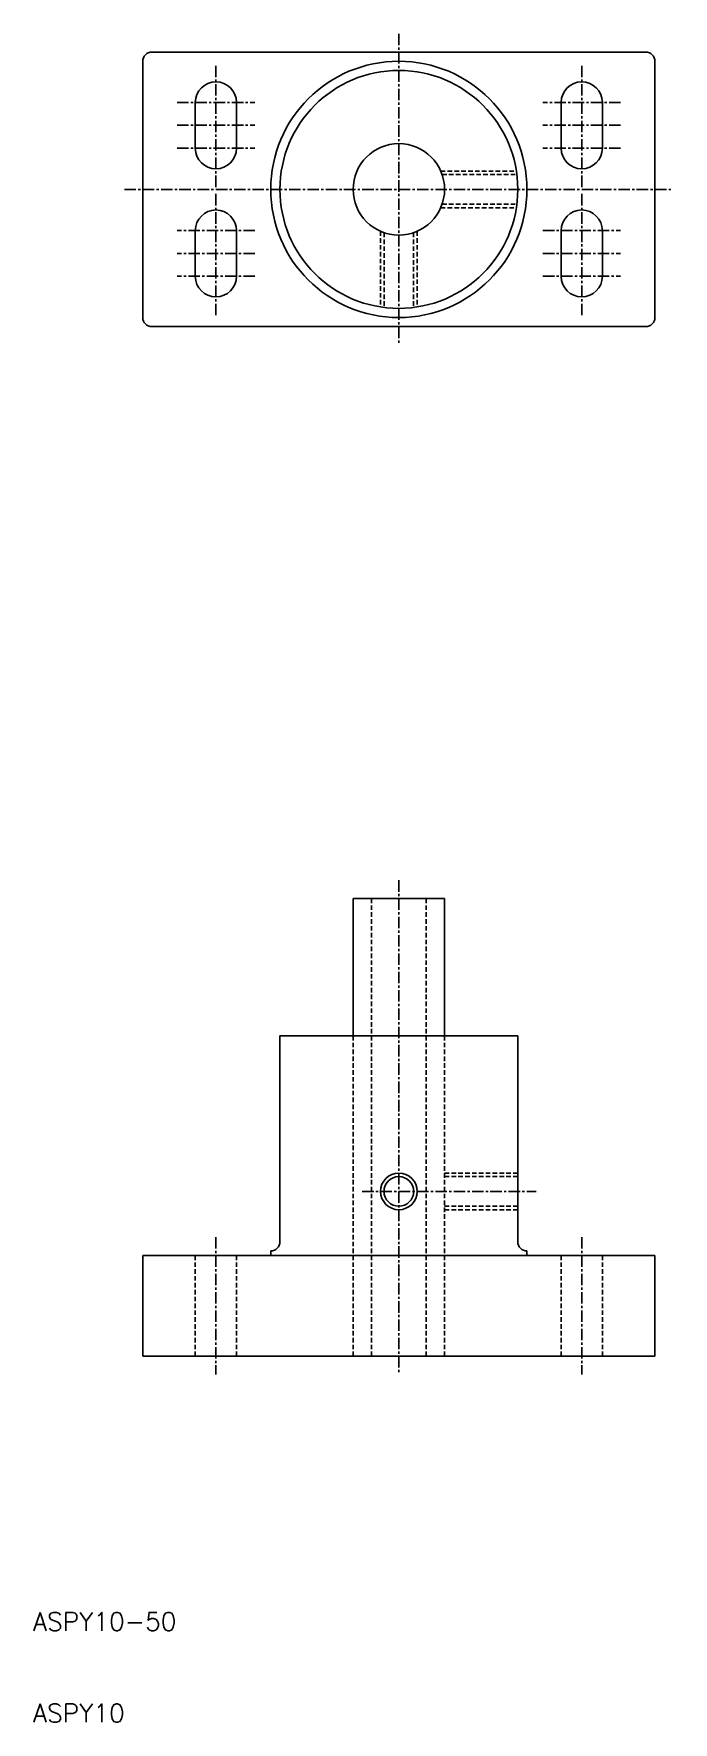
# Model space of a CAD drawing. Extents: x 10 to 80, y 10 to 194.
import ezdxf

# ---------------------------------------------------------------- set-up
doc = ezdxf.new("R2010")
doc.units = 0
doc.linetypes.add('CENTER', pattern=[2, 1.25, -0.25, 0.25, -0.25])
doc.linetypes.add('DASHED', pattern=[0.75, 0.5, -0.25])
doc.layers.get('0').update_dxf_attribs({"linetype": 'CONTINUOUS'})
doc.layers.add('CENTER', color=1, linetype='CENTER')
doc.styles.get("Standard").update_dxf_attribs({"font": 'txt.shx', "bigfont": 'extfont.shx'})

msp = doc.modelspace()

# ---------------------------------------------------------------- linework, layer by layer
at = {"color": 7, "linetype": 'CONTINUOUS'}
for p, q in [((23, 192.49), (77, 192.49)), ((22, 191.49), (22, 163.49)), ((78, 191.49), (78, 163.49)), ((27.75, 181.99), (27.75, 186.99)), ((32.25, 181.99), (32.25, 186.99)), ((67.75, 186.99), (67.75, 181.99)), ((72.25, 181.99), (72.25, 186.99)), ((27.75, 167.99), (27.75, 172.99)), ((32.25, 167.99), (32.25, 172.99)), ((67.75, 167.99), (67.75, 172.99)), ((72.25, 167.99), (72.25, 172.99)), ((23, 162.49), (77, 162.49)), ((45, 100), (55, 100)), ((45, 100), (45, 85)), ((55, 100), (55, 85)), ((37, 85), (63, 85)), ((37, 62.5), (37, 85)), ((63, 62.5), (63, 85)), ((22, 61), (78, 61)), ((22, 61), (22, 50)), ((36, 61.5), (36, 61)), ((64, 61.5), (64, 61)), ((78, 61), (78, 50)), ((22, 50), (78, 50))]:
    msp.add_line(p, q, dxfattribs=at)
at = {"color": 3, "linetype": 'DASHED'}
for p, q in [((54.58, 179.49), (62.85, 179.49)), ((54.73, 179.11), (62.9, 179.11)), ((54.58, 175.49), (62.85, 175.49)), ((54.73, 175.87), (62.9, 175.87)), ((48, 172.91), (48, 164.65)), ((48.38, 172.76), (48.38, 164.59)), ((51.62, 172.76), (51.62, 164.59)), ((52, 172.91), (52, 164.65)), ((47, 50), (47, 100)), ((53, 50), (53, 100)), ((45, 85), (45, 50)), ((55, 85), (55, 50)), ((55, 70), (63, 70)), ((55, 69.62), (63, 69.62)), ((55, 66.38), (63, 66.38)), ((55, 66), (63, 66)), ((27.75, 61), (27.75, 50)), ((32.25, 61), (32.25, 50)), ((67.75, 61), (67.75, 50)), ((72.25, 61), (72.25, 50))]:
    msp.add_line(p, q, dxfattribs=at)
at = {"color": 7, "linetype": 'CONTINUOUS'}
for centre, radius in [((50, 177.49), 14), ((50, 177.49), 13), ((50, 177.49), 5), ((50, 68), 1.62)]:
    msp.add_circle(centre, radius, dxfattribs=at)
at = {"color": 3, "linetype": 'CONTINUOUS'}
msp.add_circle((50, 68), 2, dxfattribs=at)
at = {"color": 7, "linetype": 'CONTINUOUS'}
for centre, radius, start, end in [((23, 191.49), 1, 90, 180), ((77, 191.49), 1, 0, 90), ((30, 186.99), 2.25, 0, 180), ((70, 186.99), 2.25, 0, 180), ((30, 181.99), 2.25, 180, 0), ((70, 181.99), 2.25, 180, 0), ((30, 172.99), 2.25, 0, 180), ((70, 172.99), 2.25, 0, 180), ((30, 167.99), 2.25, 180, 0), ((70, 167.99), 2.25, 180, 0), ((23, 163.49), 1, 180, 270), ((77, 163.49), 1, 270, 0), ((36, 62.5), 1, 270, 0), ((64, 62.5), 1, 180, 270)]:
    msp.add_arc(centre, radius, start, end, dxfattribs=at)
at = {"layer": 'CENTER', "color": 1, "linetype": 'CENTER'}
for p, q in [((50, 194.49), (50, 160.49)), ((30, 177.74), (30, 191.24)), ((70, 177.74), (70, 191.24)), ((25.75, 186.99), (34.25, 186.99)), ((74.25, 186.99), (65.75, 186.99)), ((25.75, 184.49), (34.25, 184.49)), ((74.25, 184.49), (65.75, 184.49)), ((25.75, 181.99), (34.25, 181.99)), ((74.25, 181.99), (65.75, 181.99)), ((20, 177.49), (80, 177.49)), ((30, 163.74), (30, 177.24)), ((70, 163.74), (70, 177.24)), ((34.25, 172.99), (25.75, 172.99)), ((65.75, 172.99), (74.25, 172.99)), ((34.25, 170.49), (25.75, 170.49)), ((65.75, 170.49), (74.25, 170.49)), ((34.25, 167.99), (25.75, 167.99)), ((65.75, 167.99), (74.25, 167.99)), ((50, 102), (50, 48)), ((46, 68), (65, 68)), ((30, 63), (30, 48)), ((70, 63), (70, 48))]:
    msp.add_line(p, q, dxfattribs=at)

# ---------------------------------------------------------------- texts
for s, p in [('ASPY10-50', (10, 20)), ('ASPY10', (10, 10))]:
    msp.add_text(s, height=2).set_placement(p)

doc.saveas('drawing.dxf')
